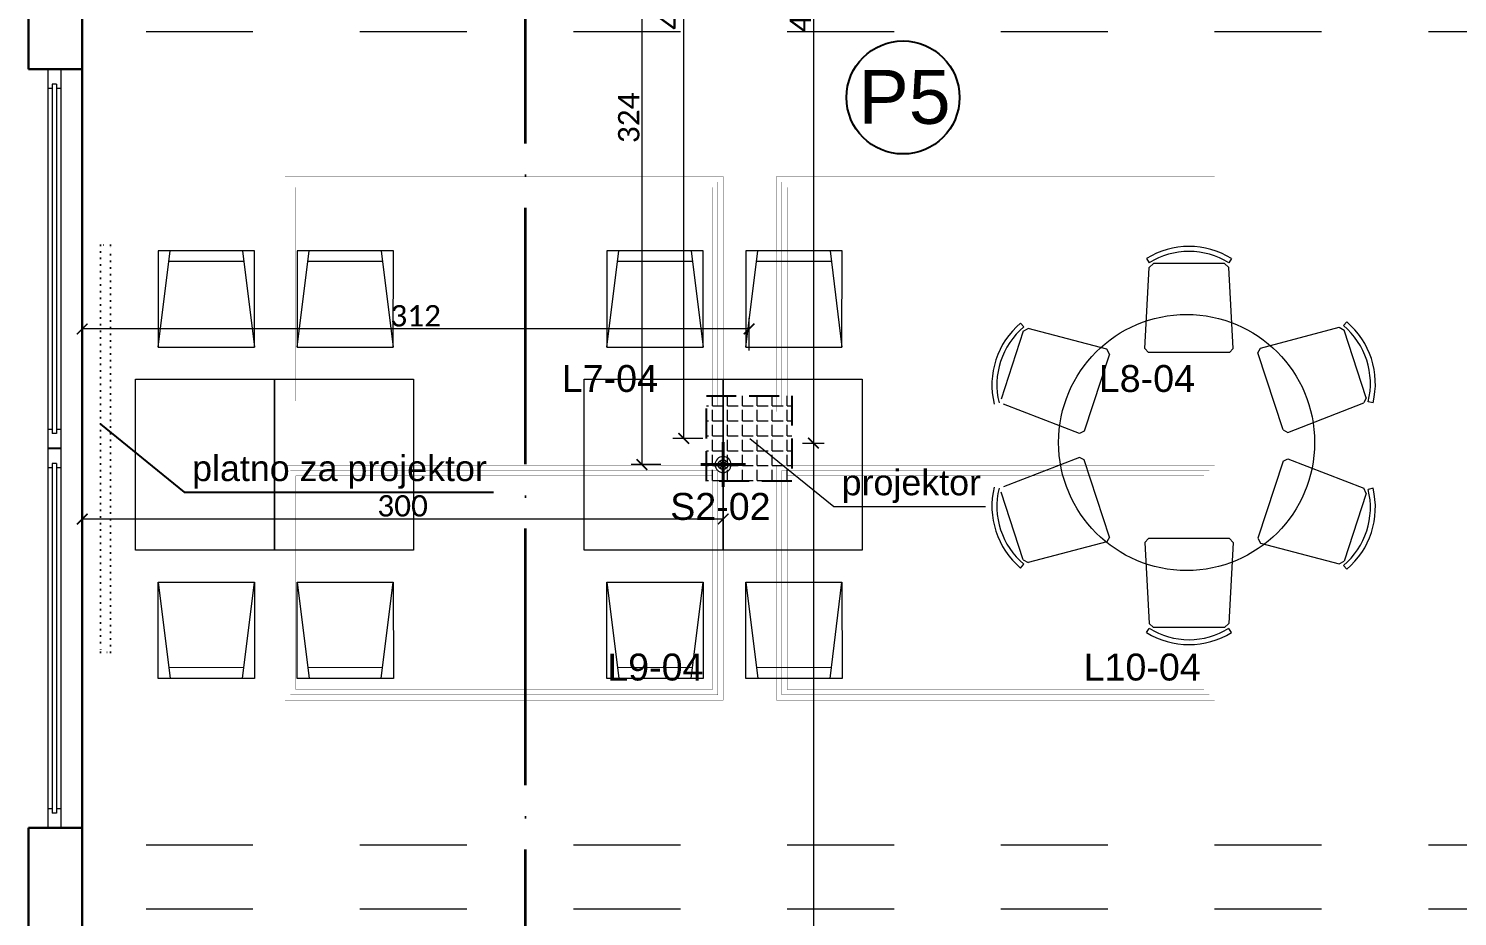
# Model space of a CAD drawing. Header units: centimetres. Extents: x -26724 to 60145, y -23645 to 6771.
# Drawn here: x -7295 to -6626, y 998 to 1413 of the extents above; entities that cross this region are included whole.
import ezdxf

# ---------------------------------------------------------------- set-up
doc = ezdxf.new("R2010")
doc.units = ezdxf.units.CM
for name, pattern in [('737', [10, 7, -3]), ('ACAD_ISO04W100', [30, 24, -3, 0, -3]), ('ACAD_ISO07W100', [3, 0, -3]), ('AUSGEZOGEN', [0]), ('DALEKOVOD_VN', [5, 2.5, -2.5])]:
    doc.linetypes.add(name, pattern=pattern)
for name, color, linetype, lineweight in [('2.IZGLED', 7, 'Continuous', 13), ('2.IZGLED @ 50', 7, 'Continuous', 13), ('4.KOTE', 88, 'Continuous', 15), ('IZGLED', 252, 'Continuous', 13), ('zid', 7, 'Continuous', 40)]:
    doc.layers.add(name, color=color, linetype=linetype, lineweight=lineweight)
doc.layers.add('3.IZGLED 2', color=7, linetype='Continuous', lineweight=9, true_color=0x4a4a4a)
doc.layers.add('IZGLED 2', color=253, linetype='Continuous', lineweight=9, true_color=0x828282)
doc.layers.add('tekst', color=7, linetype='Continuous')
doc.layers.add('tekst @ 50', color=7, linetype='Continuous')
doc.styles.add('0.12', font='arial.ttf', dxfattribs={"height": 0.12})
doc.styles.add('Notes', font='arial.ttf', dxfattribs={"height": 3})
doc.styles.get("Standard").update_dxf_attribs({"font": 'calibri.ttf'})
doc.dimstyles.new('ja 1 50', dxfattribs={"dimtxt": 10, "dimasz": 5, "dimexe": 5, "dimexo": 5, "dimgap": 1, "dimtad": 1, "dimdec": 0, "dimtxsty": 'Standard', "dimblk": 'ARCHTICK', "dimcen": 2.5, "dimclrd": 256, "dimclrt": 7, "dimadec": 0, "dimazin": 0, "dimtfac": 1, "dimtdec": 0, "dimtix": 1, "dimtmove": 1, "dimatfit": 3, "dimldrblk": 'ARCHTICK', "dimfxl": 10, "dimfxlon": 1, "dimlwd": 0, "dimlwe": 9, "dimarcsym": 0})

# ---------------------------------------------------------------- blocks, each defined once
blk = doc.blocks.new('efrrf')
at = {"layer": 'IZGLED'}
for q in [(32062.56, -5174.7), (32065.95, -5174.7), (32062.56, -5178.09), (32065.95, -5178.09)]:
    blk.add_line((32064.26, -5176.4), q, dxfattribs=at)
at = {"layer": 'IZGLED', "extrusion": (0, 0, -1)}
for major_axis, start_param, end_param in [((-2.83, 2.83), 3.926991, 7.068583), ((-1.7, 1.7), 4.712389, 10.995574), ((2.83, 2.83), -0.785398, 2.356194)]:
    blk.add_ellipse((32064.26, -5176.4), major_axis=major_axis, ratio=1, start_param=start_param, end_param=end_param, dxfattribs=at)
at = {"layer": 'zid'}
for p, q in [((32064.26, -5187.54), (32064.26, -5165.25)), ((32075.41, -5176.4), (32053.11, -5176.4))]:
    blk.add_line(p, q, dxfattribs=at)
blk = doc.blocks.new('HHHZZZ')
at = {"layer": 'IZGLED 2', "xscale": -0.9351958046739138, "yscale": 0.9351958046739136, "zscale": 0.9351958046739137, "rotation": 270.0000000000001}
blk.add_blockref('efrrf', (8060.45, -28749.05), dxfattribs=at)
at = {"layer": 'IZGLED 2', "style": '0.12'}
blk.add_text('S2-02', height=12.6, dxfattribs=at).set_placement((3194.75, 1211.45))
blk = doc.blocks.new('_ArchTick')
at = {"color": 0, "linetype": 'ByBlock', "const_width": 0.15}
blk.add_lwpolyline([(-0.5, -0.5), (0.5, 0.5)], dxfattribs=at)
blk = doc.blocks.new('*D1949')
at = {"layer": '4.KOTE', "color": 0, "lineweight": 9, "transparency": 16777216}
for p, q in [((-7270.01, 1263.29), (-7270.01, 1277.35)), ((-6957.92, 1262.35), (-6957.92, 1277.35))]:
    blk.add_line(p, q, dxfattribs=at)
at = {"layer": '4.KOTE', "lineweight": 0, "transparency": 16777216}
blk.add_line((-6957.92, 1272.35), (-7270.01, 1272.35), dxfattribs=at)
at = {"layer": 'Defpoints', "color": 0, "transparency": 16777216}
for p in [(-7270.01, 1272.35), (-7270.01, 1241.14, 13.5), (-6957.92, 1241.14)]:
    blk.add_point(p, dxfattribs=at)
at = {"layer": '4.KOTE', "lineweight": 0, "transparency": 16777216, "xscale": 5, "yscale": 5, "zscale": 5, "rotation": 180}
blk.add_blockref('_ArchTick', (-7270.01, 1272.35), dxfattribs=at)
at = {"layer": '4.KOTE', "lineweight": 0, "transparency": 16777216, "xscale": 5, "yscale": 5, "zscale": 5}
blk.add_blockref('_ArchTick', (-6957.92, 1272.35), dxfattribs=at)
at = {"layer": '4.KOTE', "color": 7, "transparency": 16777216, "insert": (-7113.96, 1278.47), "char_height": 10, "attachment_point": 5}
blk.add_mtext('312', dxfattribs=at)
blk = doc.blocks.new('*D1951')
at = {"layer": '4.KOTE', "color": 0, "lineweight": 9, "transparency": 16777216}
for p, q in [((-6937.82, 1627.14), (-6922.82, 1627.14)), ((-6932.92, 1219), (-6922.82, 1219))]:
    blk.add_line(p, q, dxfattribs=at)
at = {"layer": '4.KOTE', "lineweight": 0, "transparency": 16777216}
blk.add_line((-6927.82, 1627.14), (-6927.82, 1219), dxfattribs=at)
at = {"layer": 'Defpoints', "color": 0, "transparency": 16777216}
for p in [(-6977.92, 1627.14), (-6937.92, 1219), (-6927.82, 1219)]:
    blk.add_point(p, dxfattribs=at)
at = {"layer": '4.KOTE', "lineweight": 0, "transparency": 16777216, "xscale": 5, "yscale": 5, "zscale": 5}
for p, rotation in [((-6927.82, 1627.14), 90), ((-6927.82, 1219), 270)]:
    blk.add_blockref('_ArchTick', p, dxfattribs=dict(at, rotation=rotation))
at = {"layer": '4.KOTE', "color": 7, "transparency": 16777216, "insert": (-6933.95, 1423.07), "char_height": 10, "attachment_point": 5, "rotation": 90}
blk.add_mtext('408', dxfattribs=at)
blk = doc.blocks.new('*D1952')
at = {"layer": '4.KOTE', "color": 0, "lineweight": 9, "transparency": 16777216}
for p, q in [((-6932.92, 1219), (-6922.82, 1219)), ((-6917.82, 618.87), (-6932.82, 618.87))]:
    blk.add_line(p, q, dxfattribs=at)
at = {"layer": '4.KOTE', "lineweight": 0, "transparency": 16777216}
blk.add_line((-6927.82, 1219), (-6927.82, 618.87), dxfattribs=at)
at = {"layer": 'Defpoints', "color": 0, "transparency": 16777216}
for p in [(-6937.92, 1219), (-6927.82, 618.87), (-5265.1, 618.87, 13.5)]:
    blk.add_point(p, dxfattribs=at)
at = {"layer": '4.KOTE', "lineweight": 0, "transparency": 16777216, "xscale": 5, "yscale": 5, "zscale": 5}
for p, rotation in [((-6927.82, 1219), 90), ((-6927.82, 618.87), 270)]:
    blk.add_blockref('_ArchTick', p, dxfattribs=dict(at, rotation=rotation))
at = {"layer": '4.KOTE', "color": 7, "transparency": 16777216, "insert": (-6933.95, 918.93), "char_height": 10, "attachment_point": 5, "rotation": 90}
blk.add_mtext('600', dxfattribs=at)
blk = doc.blocks.new('*D2062')
at = {"layer": '4.KOTE', "color": 0, "lineweight": 9, "transparency": 16777216}
for p, q in [((-6988.57, 1627.14), (-6993.57, 1627.14)), ((-6979.53, 1221.14), (-6993.57, 1221.14))]:
    blk.add_line(p, q, dxfattribs=at)
at = {"layer": '4.KOTE', "lineweight": 0, "transparency": 16777216}
blk.add_line((-6988.57, 1627.14), (-6988.57, 1221.14), dxfattribs=at)
at = {"layer": 'Defpoints', "color": 0, "transparency": 16777216}
for p in [(-6988.57, 1627.14), (-6988.57, 1221.14), (-6957.59, 1221.14, 13.5)]:
    blk.add_point(p, dxfattribs=at)
at = {"layer": '4.KOTE', "lineweight": 0, "transparency": 16777216, "xscale": 5, "yscale": 5, "zscale": 5}
for p, rotation in [((-6988.57, 1627.14), 90), ((-6988.57, 1221.14), 270)]:
    blk.add_blockref('_ArchTick', p, dxfattribs=dict(at, rotation=rotation))
at = {"layer": '4.KOTE', "color": 7, "transparency": 16777216, "insert": (-6994.7, 1424.14), "char_height": 10, "attachment_point": 5, "rotation": 90}
blk.add_mtext('406', dxfattribs=at)
blk = doc.blocks.new('*D2063')
at = {"layer": '4.KOTE', "color": 0, "lineweight": 9, "transparency": 16777216}
for p, q in [((-7270.03, 1192.55), (-7270.03, 1178.41)), ((-6970.1, 1192.66), (-6970.1, 1178.41))]:
    blk.add_line(p, q, dxfattribs=at)
at = {"layer": '4.KOTE', "lineweight": 0, "transparency": 16777216}
blk.add_line((-6970.1, 1183.41), (-7270.03, 1183.41), dxfattribs=at)
at = {"layer": 'Defpoints', "color": 0, "transparency": 16777216}
for p in [(-6970.1, 1219.31, 13.5), (-7270.03, 1216.39, 13.5), (-7270.03, 1183.41)]:
    blk.add_point(p, dxfattribs=at)
at = {"layer": '4.KOTE', "lineweight": 0, "transparency": 16777216, "xscale": 5, "yscale": 5, "zscale": 5, "rotation": 180}
blk.add_blockref('_ArchTick', (-7270.03, 1183.41), dxfattribs=at)
at = {"layer": '4.KOTE', "lineweight": 0, "transparency": 16777216, "xscale": 5, "yscale": 5, "zscale": 5}
blk.add_blockref('_ArchTick', (-6970.1, 1183.41), dxfattribs=at)
at = {"layer": '4.KOTE', "color": 7, "transparency": 16777216, "insert": (-7120.07, 1189.54), "char_height": 10, "attachment_point": 5}
blk.add_mtext('300', dxfattribs=at)
blk = doc.blocks.new('*D2066')
at = {"layer": '4.KOTE', "color": 0, "lineweight": 9, "transparency": 16777216}
for p, q in [((-7003.56, 1533.37), (-7013.1, 1533.37)), ((-6999.24, 1208.89), (-7013.1, 1208.89))]:
    blk.add_line(p, q, dxfattribs=at)
at = {"layer": '4.KOTE', "lineweight": 0, "transparency": 16777216}
blk.add_line((-7008.1, 1533.37), (-7008.1, 1208.89), dxfattribs=at)
at = {"layer": 'Defpoints', "color": 0, "transparency": 16777216}
for p in [(-6998.56, 1533.37), (-7008.1, 1208.89), (-6980.53, 1208.89, 13.5)]:
    blk.add_point(p, dxfattribs=at)
at = {"layer": '4.KOTE', "lineweight": 0, "transparency": 16777216, "xscale": 5, "yscale": 5, "zscale": 5}
for p, rotation in [((-7008.1, 1533.37), 90), ((-7008.1, 1208.89), 270)]:
    blk.add_blockref('_ArchTick', p, dxfattribs=dict(at, rotation=rotation))
at = {"layer": '4.KOTE', "color": 7, "transparency": 16777216, "insert": (-7014.22, 1371.13), "char_height": 10, "attachment_point": 5, "rotation": 90}
blk.add_mtext('324', dxfattribs=at)

msp = doc.modelspace()

# ---------------------------------------------------------------- hatches: boundary and pattern name
at = {"layer": '3.IZGLED 2'}
h = msp.add_hatch(dxfattribs=at)
h.set_pattern_fill('ANGLE', color=256)
h.set_pattern_definition([(0, (-10635.206, 0), (0, 6.985), [5.08, -1.905]), (90, (-10635.206, 0), (-6.985, 4e-16), [5.08, -1.905])])
h.paths.add_polyline_path([(-6977.92, 1241.14), (-6937.92, 1241.14), (-6937.92, 1201.14), (-6977.92, 1201.14)])
h.paths.add_polyline_path([(-6977.92, 1647.14), (-6937.92, 1647.14), (-6937.92, 1607.14), (-6977.92, 1607.14)])

# ---------------------------------------------------------------- linework, layer by layer
msp.add_line((-7270.05, 1411.39, 13.5), (-7270.05, 1030.89, 13.5))
at = {"color": 3, "elevation": 13.5}
msp.add_lwpolyline([(-7270.1, 2263.89), (-6735.1, 2263.89), (-6735.1, 2213.89), (-6720.1, 2213.89), (-6465.1, 2213.89), (-6465.1, 2298.89), (-6230.1, 2298.89), (-6230.01, 2278.89), (-5990.01, 2278.89), (-5990.1, 858.89), (-6235.1, 858.89), (-6235.1, 713.89), (-6315.1, 713.89), (-6315.1, 574.88), (-6500.1, 573.89), (-6500.1, 713.89), (-6515.1, 713.89), (-6515.1, 611.89), (-7118.01, 611.86), (-7118.01, 761.85), (-7130.01, 761.85), (-7130.01, 611.85), (-7270.01, 611.84), (-7270.01, 2263.89)], dxfattribs=at)
at = {"linetype": 'ACAD_ISO07W100', "elevation": 13.5}
msp.add_lwpolyline([(-7256.79, 1311.61), (-7261.52, 1311.61), (-7261.52, 1121.17), (-7256.79, 1121.17)], close=True, dxfattribs=at)
at = {"color": 3}
msp.add_circle((-6885.92, 1380.67), 26.45, dxfattribs=at)
at = {"layer": '2.IZGLED', "color": 116, "ltscale": 12, "true_color": 0x136734, "const_width": 0.1, "elevation": 13.5}
for points in [[(-7175.09, 1343.64), (-6970.09, 1343.64), (-6970.09, 1233.64), (-7175.09, 1233.64), (-7175.09, 1343.64)], [(-6945.09, 1343.64), (-6740.09, 1343.64), (-6740.09, 1233.64), (-6945.09, 1233.64), (-6945.09, 1343.64)], [(-7175.09, 1208.64), (-6970.09, 1208.64), (-6970.09, 1098.64), (-7175.09, 1098.64), (-7175.09, 1208.64)], [(-6945.09, 1208.64), (-6740.09, 1208.64), (-6740.09, 1098.64), (-6945.09, 1098.64), (-6945.09, 1208.64)]]:
    msp.add_lwpolyline(points, dxfattribs=at)
at = {"layer": '2.IZGLED', "color": 1, "linetype": 'DALEKOVOD_VN', "ltscale": 3, "const_width": 0.1, "elevation": 13.5}
for points in [[(-7172.59, 1341.14), (-6972.59, 1341.14), (-6972.59, 1236.14), (-7172.59, 1236.14)], [(-6942.59, 1341.14), (-6742.59, 1341.14), (-6742.59, 1236.14), (-6942.59, 1236.14)], [(-7172.59, 1206.14), (-6972.59, 1206.14), (-6972.59, 1101.14), (-7172.59, 1101.14)], [(-6942.59, 1206.14), (-6742.59, 1206.14), (-6742.59, 1101.14), (-6942.59, 1101.14)]]:
    msp.add_lwpolyline(points, close=True, dxfattribs=at)
at = {"layer": '2.IZGLED', "color": 116, "ltscale": 12, "true_color": 0x136734, "const_width": 0.1, "elevation": 13.5}
for points in [[(-7170.09, 1338.64), (-6975.09, 1338.64), (-6975.09, 1238.64), (-7170.09, 1238.64)], [(-6940.09, 1338.64), (-6745.09, 1338.64), (-6745.09, 1238.64), (-6940.09, 1238.64)], [(-7170.09, 1203.64), (-6975.09, 1203.64), (-6975.09, 1103.64), (-7170.09, 1103.64)], [(-6940.09, 1203.64), (-6745.09, 1203.64), (-6745.09, 1103.64), (-6940.09, 1103.64)]]:
    msp.add_lwpolyline(points, close=True, dxfattribs=at)
at = {"layer": '2.IZGLED', "ltscale": 50, "elevation": 13.5}
msp.add_lwpolyline([(-6957.59, 1221.14), (-6918.35, 1189.31), (-6847.36, 1189.31)], dxfattribs=at)
at = {"layer": 'IZGLED 2', "color": 5, "linetype": 'ACAD_ISO04W100', "lineweight": 35, "ltscale": 5}
msp.add_line((-7062.64, 458.59), (-7062.64, 2532.2), dxfattribs=at)
at = {"layer": 'IZGLED 2', "lineweight": 30}
for p, q in [((-7295.1, 1448.89, 13.5), (-7295.1, 1393.89, 13.5)), ((-7270.05, 1393.89, 13.5), (-7270.05, 1448.89, 13.5)), ((-7295.1, 1393.89, 13.5), (-7270.05, 1393.89, 13.5)), ((-7295.1, 1038.89, 13.5), (-7295.1, 983.89, 13.5)), ((-7295.1, 1038.89, 13.5), (-7270.03, 1038.89, 13.5)), ((-7270.03, 983.89, 13.5), (-7270.03, 1038.89, 13.5))]:
    msp.add_line(p, q, dxfattribs=at)
at = {"layer": 'IZGLED 2', "linetype": 'DALEKOVOD_VN', "ltscale": 20}
for p, q in [((-6590.1, 1411.39, 13.5), (-7270.05, 1411.39, 13.5)), ((-6590.1, 1030.89, 13.5), (-7270.03, 1030.89, 13.5)), ((-6590.1, 1000.89, 13.5), (-7270.03, 1000.89, 13.5))]:
    msp.add_line(p, q, dxfattribs=at)
at = {"layer": 'IZGLED 2'}
for p, q in [((-7286.07, 1393.89, 13.5), (-7286.07, 1038.89, 13.5)), ((-7280.07, 1393.89, 13.5), (-7280.07, 1038.89, 13.5)), ((-7284.07, 1384.89, 13.5), (-7286.07, 1384.89, 13.5)), ((-7284.07, 1386.89, 13.5), (-7284.07, 1223.39, 13.5)), ((-7282.07, 1386.89, 13.5), (-7284.07, 1386.89, 13.5)), ((-7282.07, 1386.89, 13.5), (-7282.07, 1223.39, 13.5)), ((-7280.07, 1384.89, 13.5), (-7282.07, 1384.89, 13.5)), ((-7284.07, 1225.39, 13.5), (-7286.07, 1225.39, 13.5)), ((-7280.07, 1225.39, 13.5), (-7282.07, 1225.39, 13.5)), ((-7282.07, 1223.39, 13.5), (-7284.07, 1223.39, 13.5)), ((-7284.07, 1207.39, 13.5), (-7286.07, 1207.39, 13.5)), ((-7284.07, 1209.39, 13.5), (-7284.07, 1045.89, 13.5)), ((-7282.07, 1209.39, 13.5), (-7284.07, 1209.39, 13.5)), ((-7282.07, 1209.39, 13.5), (-7282.07, 1045.89, 13.5)), ((-7280.07, 1207.39, 13.5), (-7282.07, 1207.39, 13.5)), ((-7284.07, 1047.89, 13.5), (-7286.07, 1047.89, 13.5)), ((-7282.07, 1045.89, 13.5), (-7284.07, 1045.89, 13.5)), ((-7280.07, 1047.89, 13.5), (-7282.07, 1047.89, 13.5))]:
    msp.add_line(p, q, dxfattribs=at)
at = {"layer": 'IZGLED 2', "lineweight": 25, "ltscale": 12}
for p, q in [((-7270.03, 1038.89, 13.5), (-7270.03, 1393.89, 13.5)), ((-7280.07, 1216.39, 13.5), (-7286.07, 1216.39, 13.5))]:
    msp.add_line(p, q, dxfattribs=at)
at = {"layer": 'IZGLED 2', "transparency": 33554687}
for p, q in [((-7234.44, 1263.91, 27), (-7228.79, 1308.91, 27)), ((-7234.41, 1308.91, 27), (-7234.44, 1263.91, 27)), ((-7189.41, 1308.89, 27), (-7234.41, 1308.91, 27)), ((-7234.41, 1308.91, 27), (-7234.41, 1308.91, 27)), ((-7194.42, 1303.89, 27), (-7229.42, 1303.91, 27)), ((-7195.04, 1308.89, 27), (-7189.44, 1263.89, 27)), ((-7189.44, 1263.89, 27), (-7189.41, 1308.89, 27)), ((-7169.44, 1263.91, 27), (-7163.79, 1308.91, 27)), ((-7169.41, 1308.91, 27), (-7169.44, 1263.91, 27)), ((-7124.41, 1308.89, 27), (-7169.41, 1308.91, 27)), ((-7169.41, 1308.91, 27), (-7169.41, 1308.91, 27)), ((-7129.42, 1303.89, 27), (-7164.42, 1303.91, 27)), ((-7130.04, 1308.89, 27), (-7124.44, 1263.89, 27)), ((-7124.44, 1263.89, 27), (-7124.41, 1308.89, 27)), ((-7024.48, 1263.91, 13.5), (-7018.83, 1308.91, 13.5)), ((-7024.46, 1308.91, 13.5), (-7024.48, 1263.91, 13.5)), ((-6979.46, 1308.89, 13.5), (-7024.46, 1308.91, 13.5)), ((-7024.46, 1308.91, 13.5), (-7024.46, 1308.91, 13.5)), ((-6984.46, 1303.89, 13.5), (-7019.46, 1303.91, 13.5)), ((-6985.08, 1308.89, 13.5), (-6979.48, 1263.89, 13.5)), ((-6979.48, 1263.89, 13.5), (-6979.46, 1308.89, 13.5)), ((-6959.48, 1263.91, 13.5), (-6953.83, 1308.91, 13.5)), ((-6959.46, 1308.91, 13.5), (-6959.48, 1263.91, 13.5)), ((-6914.46, 1308.89, 13.5), (-6959.46, 1308.91, 13.5)), ((-6959.46, 1308.91, 13.5), (-6959.46, 1308.91, 13.5)), ((-6919.46, 1303.89, 13.5), (-6954.46, 1303.91, 13.5)), ((-6920.08, 1308.89, 13.5), (-6914.48, 1263.89, 13.5)), ((-6914.48, 1263.89, 13.5), (-6914.46, 1308.89, 13.5)), ((-7234.44, 1263.91, 27), (-7189.44, 1263.89, 27)), ((-7169.44, 1263.91, 27), (-7124.44, 1263.89, 27)), ((-7024.48, 1263.91, 13.5), (-6979.48, 1263.89, 13.5)), ((-6959.48, 1263.91, 13.5), (-6914.48, 1263.89, 13.5)), ((-7245.05, 1168.89, 27), (-7245.05, 1248.89, 27)), ((-7245.05, 1248.89, 27), (-7180.05, 1248.89, 27)), ((-7180.05, 1248.89, 27), (-7180.05, 1168.89, 27)), ((-7180.05, 1168.89, 27), (-7180.05, 1248.89, 27)), ((-7180.05, 1248.89, 27), (-7115.05, 1248.89, 27)), ((-7115.05, 1248.89, 27), (-7115.05, 1168.89, 27)), ((-7035.1, 1168.89, 13.5), (-7035.1, 1248.89, 13.5)), ((-7035.1, 1248.89, 13.5), (-6970.1, 1248.89, 13.5)), ((-6970.1, 1248.89, 13.5), (-6970.1, 1168.89, 13.5)), ((-6970.1, 1168.89, 13.5), (-6970.1, 1248.89, 13.5)), ((-6970.1, 1248.89, 13.5), (-6905.1, 1248.89, 13.5)), ((-6905.1, 1248.89, 13.5), (-6905.1, 1168.89, 13.5)), ((-7180.05, 1168.89, 27), (-7245.05, 1168.89, 27)), ((-7245.05, 1168.89, 27), (-7245.05, 1168.89, 27)), ((-7115.05, 1168.89, 27), (-7180.05, 1168.89, 27)), ((-7180.05, 1168.89, 27), (-7180.05, 1168.89, 27)), ((-6970.1, 1168.89, 13.5), (-7035.1, 1168.89, 13.5)), ((-7035.1, 1168.89, 13.5), (-7035.1, 1168.89, 13.5)), ((-6905.1, 1168.89, 13.5), (-6970.1, 1168.89, 13.5)), ((-6970.1, 1168.89, 13.5), (-6970.1, 1168.89, 13.5)), ((-7234.44, 1153.87, 27), (-7189.44, 1153.89, 27)), ((-7234.44, 1153.87, 27), (-7228.79, 1108.87, 27)), ((-7234.41, 1108.87, 27), (-7234.44, 1153.87, 27)), ((-7195.04, 1108.89, 27), (-7189.44, 1153.89, 27)), ((-7189.44, 1153.89, 27), (-7189.41, 1108.89, 27)), ((-7169.44, 1153.87, 27), (-7124.44, 1153.89, 27)), ((-7169.44, 1153.87, 27), (-7163.79, 1108.87, 27)), ((-7169.41, 1108.87, 27), (-7169.44, 1153.87, 27)), ((-7130.04, 1108.89, 27), (-7124.44, 1153.89, 27)), ((-7124.44, 1153.89, 27), (-7124.41, 1108.89, 27)), ((-7024.48, 1153.87, 13.5), (-6979.48, 1153.89, 13.5)), ((-7024.48, 1153.87, 13.5), (-7018.83, 1108.87, 13.5)), ((-7024.46, 1108.87, 13.5), (-7024.48, 1153.87, 13.5)), ((-6985.08, 1108.89, 13.5), (-6979.48, 1153.89, 13.5)), ((-6979.48, 1153.89, 13.5), (-6979.46, 1108.89, 13.5)), ((-6959.48, 1153.87, 13.5), (-6914.48, 1153.89, 13.5)), ((-6959.48, 1153.87, 13.5), (-6953.83, 1108.87, 13.5)), ((-6959.46, 1108.87, 13.5), (-6959.48, 1153.87, 13.5)), ((-6920.08, 1108.89, 13.5), (-6914.48, 1153.89, 13.5)), ((-6914.48, 1153.89, 13.5), (-6914.46, 1108.89, 13.5)), ((-7194.42, 1113.89, 27), (-7229.42, 1113.87, 27)), ((-7129.42, 1113.89, 27), (-7164.42, 1113.87, 27)), ((-6984.46, 1113.89, 13.5), (-7019.46, 1113.87, 13.5)), ((-6919.46, 1113.89, 13.5), (-6954.46, 1113.87, 13.5)), ((-7189.41, 1108.89, 27), (-7234.41, 1108.87, 27)), ((-7234.41, 1108.87, 27), (-7234.41, 1108.87, 27)), ((-7124.41, 1108.89, 27), (-7169.41, 1108.87, 27)), ((-7169.41, 1108.87, 27), (-7169.41, 1108.87, 27)), ((-6979.46, 1108.89, 13.5), (-7024.46, 1108.87, 13.5)), ((-7024.46, 1108.87, 13.5), (-7024.46, 1108.87, 13.5)), ((-6914.46, 1108.89, 13.5), (-6959.46, 1108.87, 13.5)), ((-6959.46, 1108.87, 13.5), (-6959.46, 1108.87, 13.5))]:
    msp.add_line(p, q, dxfattribs=at)
at = {"layer": 'IZGLED 2', "linetype": 'AUSGEZOGEN', "transparency": 33554687}
for p, q in [((-6772.02, 1305.27, 13.5), (-6770.8, 1303.31, 13.5)), ((-6732.16, 1305.27, 13.5), (-6733.38, 1303.31, 13.5)), ((-6772.83, 1263.15, 13.5), (-6770.72, 1301.11, 13.5)), ((-6770.72, 1301.11, 13.5), (-6768.76, 1302.96, 13.5)), ((-6735.43, 1302.96, 13.5), (-6768.76, 1302.96, 13.5)), ((-6735.43, 1302.96, 13.5), (-6733.48, 1301.11, 13.5)), ((-6731.37, 1263.15, 13.5), (-6733.48, 1301.11, 13.5)), ((-6829.71, 1271.29, 13.5), (-6840.01, 1239.58, 13.5)), ((-6830.9, 1275.11, 13.5), (-6829.4, 1273.34, 13.5)), ((-6829.71, 1271.29, 13.5), (-6827.35, 1272.57, 13.5)), ((-6790.58, 1262.85, 13.5), (-6827.35, 1272.57, 13.5)), ((-6718.61, 1263.43, 13.5), (-6681.84, 1273.15, 13.5)), ((-6681.84, 1273.15, 13.5), (-6679.48, 1271.86, 13.5)), ((-6678.29, 1275.68, 13.5), (-6679.78, 1273.91, 13.5)), ((-6669.18, 1240.16, 13.5), (-6679.48, 1271.86, 13.5)), ((-6789.37, 1260.61, 13.5), (-6801.1, 1224.51, 13.5)), ((-6789.37, 1260.61, 13.5), (-6790.58, 1262.85, 13.5)), ((-6771.08, 1261.3, 13.5), (-6772.83, 1263.15, 13.5)), ((-6733.12, 1261.3, 13.5), (-6771.08, 1261.3, 13.5)), ((-6733.12, 1261.3, 13.5), (-6731.37, 1263.15, 13.5)), ((-6719.82, 1261.19, 13.5), (-6718.61, 1263.43, 13.5)), ((-6708.09, 1225.09, 13.5), (-6719.82, 1261.19, 13.5)), ((-6803.4, 1223.41, 13.5), (-6838.85, 1237.15, 13.5)), ((-6705.79, 1223.99, 13.5), (-6670.33, 1237.73, 13.5)), ((-6669.18, 1240.16, 13.5), (-6670.33, 1237.73, 13.5)), ((-6665.97, 1237.77, 13.5), (-6668.22, 1238.32, 13.5)), ((-6801.1, 1224.51, 13.5), (-6803.4, 1223.41, 13.5)), ((-6708.09, 1225.09, 13.5), (-6705.79, 1223.99, 13.5)), ((-6803.4, 1212.19, 13.5), (-6838.85, 1198.45, 13.5)), ((-6801.1, 1211.09, 13.5), (-6803.4, 1212.19, 13.5)), ((-6789.37, 1174.99, 13.5), (-6801.1, 1211.09, 13.5)), ((-6708.09, 1210.52, 13.5), (-6719.82, 1174.41, 13.5)), ((-6708.09, 1210.52, 13.5), (-6705.79, 1211.61, 13.5)), ((-6705.79, 1211.61, 13.5), (-6670.33, 1197.87, 13.5)), ((-6669.18, 1195.44, 13.5), (-6670.33, 1197.87, 13.5)), ((-6665.97, 1197.83, 13.5), (-6668.22, 1197.28, 13.5)), ((-6829.71, 1164.31, 13.5), (-6840.01, 1196.02, 13.5)), ((-6669.18, 1195.44, 13.5), (-6679.48, 1163.74, 13.5)), ((-6790.58, 1172.75, 13.5), (-6827.35, 1163.03, 13.5)), ((-6789.37, 1174.99, 13.5), (-6790.58, 1172.75, 13.5)), ((-6771.08, 1174.3, 13.5), (-6772.83, 1172.45, 13.5)), ((-6772.83, 1172.45, 13.5), (-6770.72, 1134.49, 13.5)), ((-6733.12, 1174.3, 13.5), (-6771.08, 1174.3, 13.5)), ((-6731.37, 1172.45, 13.5), (-6733.48, 1134.49, 13.5)), ((-6733.12, 1174.3, 13.5), (-6731.37, 1172.45, 13.5)), ((-6719.82, 1174.41, 13.5), (-6718.61, 1172.18, 13.5)), ((-6718.61, 1172.18, 13.5), (-6681.84, 1162.45, 13.5)), ((-6829.71, 1164.31, 13.5), (-6827.35, 1163.03, 13.5)), ((-6681.84, 1162.45, 13.5), (-6679.48, 1163.74, 13.5)), ((-6830.9, 1160.49, 13.5), (-6829.4, 1162.26, 13.5)), ((-6678.29, 1159.92, 13.5), (-6679.78, 1161.69, 13.5)), ((-6772.02, 1130.33, 13.5), (-6770.8, 1132.29, 13.5)), ((-6770.72, 1134.49, 13.5), (-6768.76, 1132.64, 13.5)), ((-6735.43, 1132.64, 13.5), (-6768.76, 1132.64, 13.5)), ((-6735.43, 1132.64, 13.5), (-6733.48, 1134.49, 13.5)), ((-6732.16, 1130.33, 13.5), (-6733.38, 1132.29, 13.5))]:
    msp.add_line(p, q, dxfattribs=at)
msp.add_circle((-6753.21, 1219.24, 13.5), 59.9, dxfattribs=at)
for centre, radius, start, end in [((-6752.09, 1273.14, 13.5), 37.82, 58.19737, 121.80263), ((-6752.09, 1273.14, 13.5), 35.5, 58.19737, 121.80263), ((-6806.49, 1246.22, 13.5), 37.82, 130.19737, 193.80263), ((-6806.49, 1246.22, 13.5), 35.5, 130.19737, 193.80263), ((-6702.7, 1246.79, 13.5), 35.5, 346.19737, 49.80263), ((-6702.7, 1246.79, 13.5), 37.82, 346.19737, 49.80263), ((-6806.49, 1189.38, 13.5), 37.82, 166.19737, 229.80263), ((-6806.49, 1189.38, 13.5), 35.5, 166.19737, 229.80263), ((-6702.7, 1188.81, 13.5), 35.5, 310.19737, 13.80263), ((-6702.7, 1188.81, 13.5), 37.82, 310.19737, 13.80263), ((-6752.09, 1162.47, 13.5), 37.82, 238.19737, 301.80263), ((-6752.09, 1162.47, 13.5), 35.5, 238.19737, 301.80263)]:
    msp.add_arc(centre, radius, start, end, dxfattribs=at)
at = {"layer": 'tekst', "ltscale": 50, "elevation": 40.5}
msp.add_lwpolyline([(-7261.52, 1227.79), (-7222.27, 1195.95), (-7077.59, 1195.95)], dxfattribs=at)
at = {"layer": 'zid', "linetype": '737', "lineweight": 25, "ltscale": 2}
msp.add_lwpolyline([(-6977.92, 1241.14), (-6937.92, 1241.14), (-6937.92, 1201.14), (-6977.92, 1201.14)], close=True, dxfattribs=at)

# ---------------------------------------------------------------- block references
msp.add_blockref('HHHZZZ', (-10189.61, -28.42, 13.5))

# ---------------------------------------------------------------- texts
at = {"layer": '2.IZGLED @ 50', "ltscale": 0.8, "insert": (-6914.64, 1206.54, 13.5), "char_height": 12, "attachment_point": 1, "style": 'Notes'}
msp.add_mtext_dynamic_manual_height_columns('projektor', width=290.6445, gutter_width=750, heights=[0], dxfattribs=at)
at = {"layer": 'IZGLED 2', "color": 3, "style": '0.12'}
msp.add_text('P5', height=25.2, dxfattribs=at).set_placement((-6906.71, 1368.33, 13.5))
at = {"layer": 'IZGLED 2', "color": 240, "true_color": 0xed1f24, "style": '0.12'}
for s, p in [('L7-04', (-7045.59, 1242.88, 40.5)), ('L8-04', (-6794.3, 1242.88, 40.5)), ('L9-04', (-7024.3, 1107.88, 40.5)), ('L10-04', (-6801.41, 1107.88, 40.5))]:
    msp.add_text(s, height=12.6, dxfattribs=at).set_placement(p)
at = {"layer": 'tekst @ 50', "ltscale": 0.8, "insert": (-7218.57, 1213.19, 40.5), "char_height": 12, "attachment_point": 1, "style": 'Notes'}
msp.add_mtext_dynamic_manual_height_columns('platno za projektor', width=290.6445, gutter_width=750, heights=[0], dxfattribs=at)

# ---------------------------------------------------------------- dimensions: what is measured, and where the dimension line sits
at = {"layer": '4.KOTE'}
for base, p1, p2, picture, middle in [((-6988.57, 1221.14), (-6988.57, 1627.14), (-6957.59, 1221.14, 13.5), '*D2062', (-6994.7, 1424.14)), ((-6927.82, 1219), (-6977.92, 1627.14), (-6937.92, 1219), '*D1951', (-6933.95, 1423.07)), ((-7008.1, 1208.89), (-6998.56, 1533.37), (-6980.53, 1208.89, 13.5), '*D2066', (-7014.22, 1371.13)), ((-6927.82, 618.87), (-6937.92, 1219), (-5265.1, 618.87, 13.5), '*D1952', (-6933.95, 918.93))]:
    dim = msp.add_linear_dim(base=base, p1=p1, p2=p2, angle=90, dimstyle='ja 1 50', dxfattribs=at)
    dim.commit()
    dim.dimension.update_dxf_attribs({"geometry": picture, "text_midpoint": middle})
for base, p1, p2, picture, middle in [((-7270.01, 1272.35), (-6957.92, 1241.14), (-7270.01, 1241.14, 13.5), '*D1949', (-7113.96, 1278.47)), ((-7270.03, 1183.41), (-6970.1, 1219.31, 13.5), (-7270.03, 1216.39, 13.5), '*D2063', (-7120.07, 1189.54))]:
    dim = msp.add_linear_dim(base=base, p1=p1, p2=p2, dimstyle='ja 1 50', dxfattribs=at)
    dim.commit()
    dim.dimension.update_dxf_attribs({"geometry": picture, "text_midpoint": middle})

doc.saveas('drawing.dxf')
